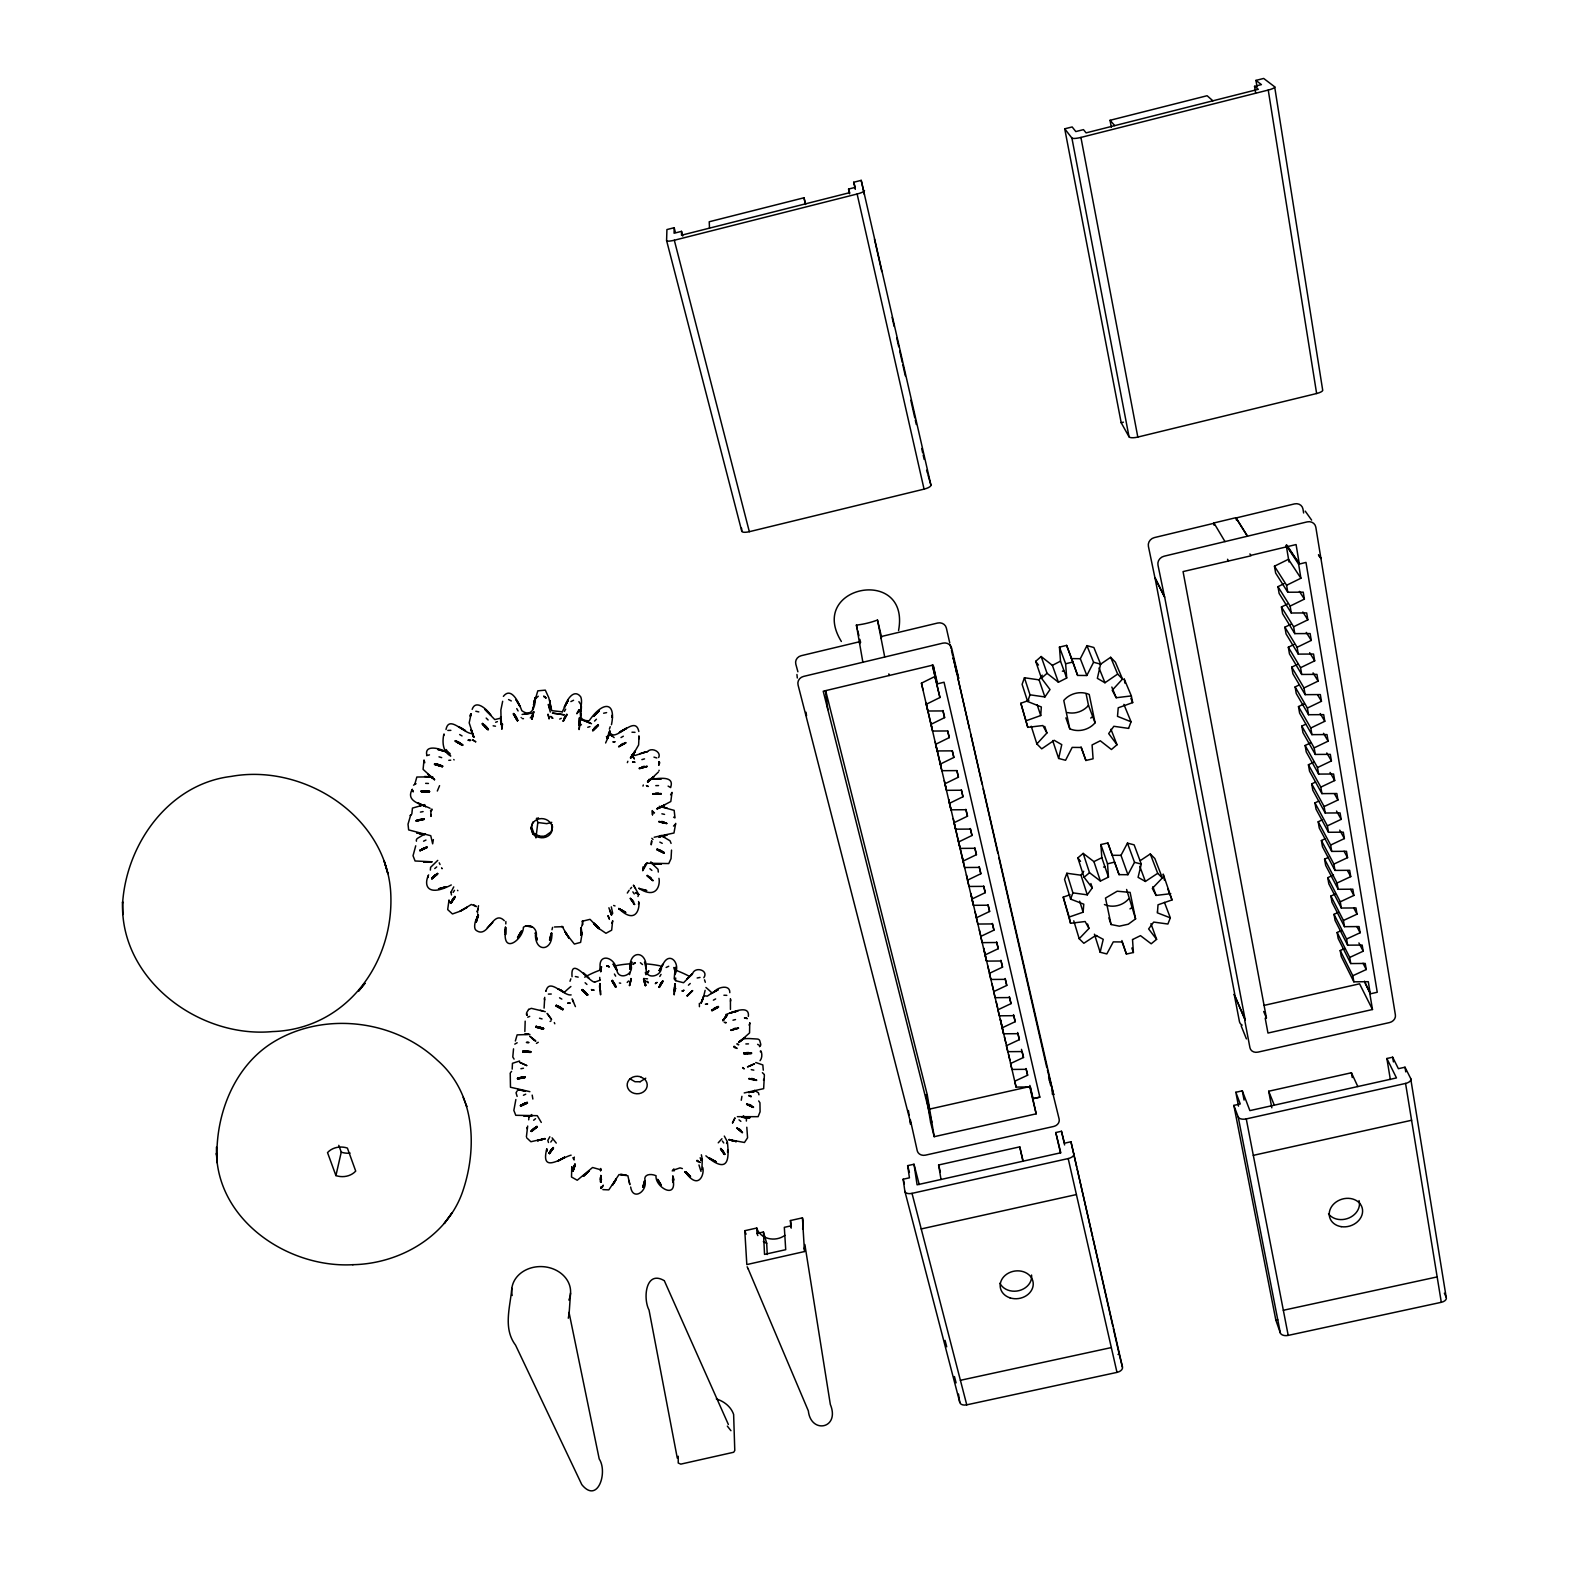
<?xml version="1.0" encoding="UTF-8"?>
<svg xmlns="http://www.w3.org/2000/svg" width="1569" height="1569" viewBox="0 0 1569 1569"><rect width="100%" height="100%" fill="white"/><g stroke="black" fill="none" stroke-linecap="round" stroke-linejoin="round"><path stroke-width="1.5" d="M579.392 725.368L579.942 717.484L579.098 729.565L580.177 723.584M505.806 923.925L505.865 921.513M527.674 1126.032L526.399 1136.858M600.496 1182.045L600.77 1175.436L600.947 1182.32L600.868 1175.573L600.397 1179.711M678.22 1456.248L678.239 1463.014L680.789 1464.132L733.704 1452.247L734.782 1450.482L733.625 1414.454A28.634 23.496 -1.5 0 0 716.327 1398.94M730.428 998.649L730.448 1009.436M674.18 227.721L674.082 233.232L681.534 231.349L681.515 235.213L849.653 192.673L848.574 189.065L855.282 187.378L853.693 182.259L861.204 180.357L930.927 485.096A7.708 2.295 -13.5 0 1 924.063 489.136L749.335 531.695A7.629 2.295 -14.6 0 1 741.764 531.165L666.59 240.547L666.923 229.564L674.18 227.721L675.376 232.389M505.022 931.849L505.081 929.436M674.748 991.039L675.219 983.861L674.219 994.864C674.278 978.958 676.278 993.079 674.572 987.117M675.337 967.485L674.984 974.486C681.005 963.346 669.433 950.598 662.981 964.327M639.289 737.626C638.701 733.959 639.76 741.823 638.858 735.959M501.08 716.915L501.845 729.271L502.413 724.662M415.726 845.809L413.039 855.733L415.079 860.989L431.75 861.773M580.981 715.719L581.079 713.15L580.981 715.739M600.672 971.721L600.672 966.916L600.692 970.387C596.357 952.54 614.734 955.678 616.852 970.27C618.617 980.998 635.014 974.682 630.758 964.366M581.06 714.425L581.079 713.13M600.594 1170.69L600.672 1168.493L600.594 1170.709L600.613 1169.591M505.257 934.477L505.316 927.142M505.571 927.377L505.61 934.614L505.767 927.475M659.647 763.044L658.843 765.044L659.235 761.651L658.843 765.025M600.692 990.706L600.594 994.805L599.927 990.294M674.945 984.096L674.376 991.157L674.748 984.175M580.079 719.975L580 722.564M699.362 1003.356L699.421 1006.69M581.295 935.144L580.922 927.985M600.084 983.626L599.966 990.392M581.314 708.933L581.413 706.364M675.69 977.977L675.553 980.331M571.783 1166.748L571.508 1177.005L577.235 1180.241L592.572 1167.493L599.907 1169.552M675.317 986.116L675.18 988.47M500.609 716.641L501.197 724.505L500.864 710.051L502.668 701.265M600.476 1177.495L600.594 1182.163M675.69 823.372L673.964 833.002L654.175 837.238M675.317 972.27L673.768 967.524M1026.361 720.681L1040.718 715.542L1041.326 706.972L1027.636 701.5L1022.105 684.339L1024.439 677.749L1039.09 679.867L1044.895 696.969L1030.029 694.812M477.329 911.609L477.662 913.217M582.413 924.847L582.648 920.905M568.292 1318.215L569.076 1314.037M1096.947 935.987L1095.946 935.301L1083.846 943.283L1079.197 938.733L1088.984 928.456L1085.14 921.533L1070.548 923.258L1069.195 917.041L1083.12 912.197L1083.767 904.175L1070.588 899.096L1064.566 879.424L1066.861 873.266L1081.002 875.208L1083.728 871.266M638.877 888.348C657.784 900.331 660.274 883.425 658.941 878.365M749.766 1022.655L749.551 1032.951L738.862 1042.385M544.718 997.335L544.09 1008.141M449.028 899.978L447.675 909.589L452.46 913.962L460.423 911.138L471.347 904.47L476.407 906.607L473.877 904.842M569.057 1314.508L570.547 1293.072M651.508 841.082L651.233 844.789L651.841 841.004M443.694 734.978C444.655 731.684 438.692 749.825 450.734 756.042L446.184 749.551M1157.51 911.609L1158.02 904.803L1172.004 899.939L1163.198 874.09L1164.433 880.268M642.996 866.912L642.702 870.717L647.075 863.244L668.747 863.558L671.042 858.616L671.532 850.084M741.254 1100.242L741.921 1096.339M428.612 874.874C423.316 885.74 427.807 897.272 451.284 884.955M638.563 901.528C640.23 905.627 637.171 926.338 618.716 908.549L625.756 912.354L618.872 908.549L622.05 910.687M525.184 1021.144L524.85 1031.539M673.493 1182.261C675.062 1198.951 654.901 1186.36 656.038 1175.73C650.252 1173.181 643.368 1174.573 645.055 1180.516M353.064 1264.692C288.971 1268.38 218.052 1221.388 216.502 1153.097L217.208 1162.845C214.423 1118.599 232.075 1069.489 270.064 1044.189C320.841 1010.809 393.348 1018.693 437.241 1060.154C475.054 1092.769 477.819 1147.527 462.541 1191.891C446.832 1236.96 398.938 1263.967 352.672 1264.692M572.901 1157.687L574.117 1159.981M541.285 1122.423L537.284 1115.677L515.789 1115.304L513.847 1110.401L515.868 1099.516M510.239 1073.588L510.474 1087.239L529.891 1091.671M431.161 814.488L430.985 816.41C430.141 804.466 434.358 810.781 430.494 810.702M639.073 736.371L638.603 744.981L632.444 755.709M470.327 714.974L470.288 716.445L471.131 713.738L469.19 722.878L473.897 737.195L471.269 729.86M612.655 920.63L611.675 930.162L605.967 933.28L599.044 928.593L590.042 919.336L582.021 921.297M639.289 737.352L638.956 738.764M705.324 982.272L704.501 979.801M511.827 1288.345C510.16 1307.271 502.884 1328.335 515.554 1345.143L581.785 1484.588C597.711 1504.357 608.007 1472.252 599.221 1458.974L569.017 1312.37M627.365 762.632L627.855 761.298M674.847 990.941L675.219 983.861M611.459 724.721C616.264 701.873 603.281 700.362 589.159 720.759C573.215 721.171 584.551 705.069 580.628 696.695C574.313 688.713 567.566 698.754 565.428 704.814M746.805 1127.228L747.57 1137.78L744.451 1142.487L728.82 1139.604L736.175 1141.624M730.821 999.904L730.487 1001.199M535.931 837.924L537.834 822.509L536.578 818.371M552.484 827.059L551.131 831.805L545.031 836.12M612.165 716.464C613.204 720.308 610.655 712.62 612.165 716.464M600.162 969.171L601.712 966.975M749.06 1025.126L749.864 1023.302M627.306 893.055L629.149 890.251M448.793 900.606L449.224 902.626M671.081 843.396L670.022 840.788L661.02 835.453L662.236 836.14M443.674 735.351L444.066 733.959M531.852 719.073L533.578 711.542M659.058 770.83L659.058 770.261M673.415 1178.731C671.277 1183.34 674.925 1174.828 673.199 1182.595L672.748 1176.142M427.945 876.071L428.023 877.463M804.72 1246.374L804.152 1248.963M642.957 786.089L643.329 784.99M562.251 711.816L551.798 710.679L548.777 697.695L545.306 690.144L537.814 690.831L533.558 705.069L534.48 700.127M758.965 1094.809L758.455 1092.809L754.473 1090.337M433.358 839.592L432.652 843.828L430.749 835.708L408.646 829.903L408.018 824.176L410.705 815.017M629.385 985.489L630.993 978.487M638.877 902.861L638.446 904.175M763.279 1070.195L762.828 1064.939L755.748 1062.507M533.558 705.069L535.284 697.577L533.911 702.618M535.676 836.454L534.519 834.904A10.512 9.571 7 0 1 537.265 819.469A10.512 9.571 7 0 1 552.288 827.451A10.512 9.571 7 0 1 539.246 837.415L535.676 836.454L532.989 833.276L539.638 836.179M412.392 789.227C404.743 801.818 422.512 804.426 430.063 808.29M612.714 921.297L611.792 923.141M531.695 716.307L530.302 717.896M477.349 911.589L478.525 905.744M1157.51 911.628L1157.275 912.785L1170.317 917.845L1167.905 924.023L1153.666 922.082L1148.626 928.926L1156.608 939.341L1151.195 943.793L1140.486 935.654L1132.524 939.556M532.891 708.031L532.617 709.306L533.205 706.776M503.374 696.361C511.592 685.79 519.457 704.108 521.791 710.659C532.381 718.484 535.539 705.226 535.402 697.519M552.563 927.377L551.994 929.731M628.561 980.998L627.188 982.449M1110.95 729.252L1117.01 744.745L1111.44 749.511L1100.3 740.784L1092.083 744.942L1093.083 758.788L1085.885 760.475L1081.257 747.472L1072.176 747.393L1065.567 760.279L1058.644 758.455L1061.762 744.628L1054.191 740.313L1041.718 748.825L1036.874 743.941L1031.225 726.212M335.923 1175.593L327.529 1152.607C332.432 1147.194 340.63 1145.801 347.396 1148.077L355.712 1171.102C350.789 1176.456 342.689 1177.868 335.923 1175.593L341.257 1152.136L338.786 1145.331M531.969 716.19L532.558 713.66M1044.895 696.969L1050.014 689.556L1041.463 678.181L1035.677 661.333L1041.169 656.509L1047.053 673.297L1058.408 682.24L1066.685 678.004L1060.507 661.157L1059.448 647.114L1066.626 645.389L1077.628 675.415L1086.846 675.513L1080.315 658.705L1086.944 645.624L1093.868 647.507L1100.614 664.138L1097.359 678.338L1104.968 682.75L1117.658 674.062L1110.656 657.293L1099.947 664.628M477.113 916.884L475.819 921.67L478.251 915.041L476.054 921.925L478.114 914.904L476.368 919.199M582.413 924.847L581.609 926.396M630.189 966.641L631.562 962.013L629.816 968.838L631.562 962.013M629.542 974.604L630.13 972.309M898.566 630.522C910.687 565.507 806.623 585.492 841.357 641.466M549.797 940.125L551.758 932.986C553.367 950.402 535.794 953.54 535.402 935.124M475.897 921.807L478.035 914.747M550.856 937.595L551.425 935.242M601.104 1188.164C600.829 1184.987 600.947 1191.185 603.281 1185.183L601.005 1187.968M703.834 977.722C709.011 970.211 694.949 965.994 692.459 973.859M1072.941 892.859L1087.278 894.84L1092.279 887.897L1084.081 877.287L1077.825 857.89L1083.179 853.379L1089.514 872.717L1100.418 881.052L1108.459 877.091L1107.518 863.793L1114.578 862.146L1119.05 874.639L1127.915 874.717L1120.992 855.34L1127.464 843.122L1134.132 844.848L1141.291 864.088L1138.074 877.326L1145.39 881.445L1157.706 873.305L1150.293 853.967L1140.212 860.655M703.736 996.138L705.128 990.372M579.236 710.443C579.589 713.444 579.608 706.462 576.902 713.758L579.392 710.227M609.517 731.272L607.478 738.548M631.66 961.934L629.914 968.74C628.992 949.559 647.252 950.147 646.232 968.956C645.016 980.174 662.471 976.977 661.451 966.484M573.234 1168.219L574.921 1164.178L572.92 1170.788L574.921 1164.178L572.783 1170.651L573.979 1166.1M673.062 1169.552L672.238 1170.984M572.783 1170.651L574.999 1164.335M643.035 1187.223L645.016 1180.653C647.428 1191.518 632.797 1201.226 630.66 1187.007M644.074 1184.85L644.643 1182.693M610.027 731.134L608.615 736.018M702.265 1000.649L703.697 996.237L701.01 1003.062M476.054 921.925L478.251 915.041M477.349 911.295L478.074 908.961M532.832 822.058L531.499 826.824L534.519 834.904L532.832 834.1L530.793 827.51M609.733 731.252L607.321 738.568L609.91 731.213L607.576 738.489L609.439 733.547M610.223 726.722L609.4 729.173M703.697 996.237L701.147 1003.022L703.069 998.414M605.614 742.98L607.615 738.411M572.92 1170.788L575.137 1164.492M659.784 807.702L664.393 805.309L657.215 808.78L664.491 805.348L657.156 808.721L670.806 801.524L672.022 792.404L670.591 794.816M573.607 1159.197L574.352 1157.079M510.317 1072.941L511.572 1071.392M675.592 824.058L673.532 826.059M1027.636 701.5L1030.009 694.832L1024.439 677.749M450.931 892.251L451.499 894.958M1128.582 728.389L1131.053 721.779L1123.875 704.383M1070.588 899.096L1072.921 892.859L1066.861 873.266M764.181 1078.982L763.456 1080.1M638.838 731.487C635.543 715.876 620.5 736.292 612.538 734.92M729.82 992.647C730.095 984.155 717.935 987.097 714.523 991.49L717.955 989.843L711.267 993.491L717.994 989.804M536.068 698.166L538.285 696.244M437.32 791.031L439.575 785.657M505.14 934.261C504.571 953.717 523.36 938.497 523.399 927.22C529.283 922.984 538.461 927.985 536.029 937.477M644.565 866.284L645.29 864.617L642.878 869.854L643.761 868.03M632.993 964.445L635.151 962.68L633.327 963.817M658.313 872.07L658.019 869.304L650.684 862.244M563.055 721.132L566.723 714.189M470.327 714.993L471.112 713.738M602.869 1189.616L608.811 1189.871L619.01 1174.593L627.875 1175.73L629.855 1184.654L628.934 1180.437M674.905 817.096L674.16 810.369L659.294 806.329M568.253 700.264L564.389 707.07L566.703 702.559M746.354 1121.051L746.452 1119.011L743.353 1115.755M546.757 1148.92C540.285 1174.377 561.486 1157.589 571.116 1155.157M564.389 707.07L568.155 700.304L562.271 711.796M1086.846 675.494L1093.573 662.255L1086.944 645.624M536.441 1043.385L538.265 1042.267M561.29 718.288L559.682 719.092M659.274 970.505L662.883 964.405L659.176 970.583L662.883 964.405L660.216 968.544M727.447 1142.291C728.487 1154.117 731.115 1177.26 705.893 1155.823M450.95 892.212L453.755 886.877M1127.934 874.698L1134.524 862.322L1127.464 843.122M564.369 711.424L565.664 709.149M656.058 983.273C657.588 981.9 652.881 985.391 656.94 982.39M658.843 986.999L662.824 981.096M563.899 718.386L565.173 716.111M450.95 902.901L454.951 896.605L450.95 902.901L455.069 896.782L450.813 902.744L453.343 898.272M549.856 1136.741L547.836 1140.408L548.483 1142.526M450.813 902.744L454.951 896.605M517.77 937.595L521.653 931.182M519.437 935.399L520.653 933.28M659.784 976.467L661.039 974.388M551.602 1149.155L549.052 1153.137L553.308 1147.861L549.268 1153.45L553.19 1147.665L550.248 1151.018M659.902 984.724L661.157 982.625M734.174 1046.896L737.097 1048.445L734.292 1046.7M549.052 1153.137L553.112 1147.488L549.268 1153.45M612.322 1184.987L616.303 1179.084M614.107 1182.908L615.303 1180.967M726.133 1016.575L723.093 1020.536L727.173 1014.751L722.721 1020.556L726.996 1014.731M727.545 1152.293L727.702 1149.881M804.485 1251.532L802.426 1217.858L790.403 1220.545L790.776 1225.977A17.377 14.788 -3.3 0 1 791.207 1228.154M528.616 1009.436L526.596 1012.789L527.164 1014.868M453.108 892.428L454.5 890.368M633.935 753.551L630.797 757.847L635.112 751.433L630.561 757.847M725.368 1017.712L727.31 1014.712L723.015 1020.595L727.408 1014.633L723.093 1020.536M413.53 785.147L416.04 783.696M1039.09 679.867L1042.228 675.141M646.918 973.545L648.84 970.662C646.722 976.997 646.428 970.113 647.154 973.957M630.385 757.788L634.759 751.414M550.778 1142.016L552.131 1140.133M725.113 1017.751L727.173 1014.751M451.95 900.312L454.892 896.429M514.769 1044.111L517.182 1042.777M658.666 757.533C661.628 751.982 651.802 746.903 647.585 751.551M528.949 1117.324L528.694 1119.835M570.881 701.578L573.568 700.264M748.354 1016.379C749.962 1003.944 731.625 1012.574 725.741 1014.594M476.015 921.533C477.192 915.413 472.387 927.573 476.035 930.26C488.587 939.596 492.529 908.863 504.316 920.689M760.416 1051.858C760.161 1047.817 763.946 1055.937 760.063 1060.664M666.139 967.465L668.708 966.269M656.823 982.606L655.646 983.41M630.424 888.76L631.621 887.348M637.955 896.507L638.681 894.369L633.621 885.328L634.327 886.426M592.709 730.624L598.319 725.035M528.616 1009.436L531.342 1008.357L545.286 1011.691M599.338 710.796L593.69 716.386L599.24 710.816L595.357 714.483M645.761 1078.197L640.132 1081.747M570.841 978.821L569.998 981.272M726.545 1143.468L727.251 1141.526L724.309 1136.074M593.69 716.386L597.22 712.62M687.379 996.04L692.517 990.549M718.229 1142.82L721.936 1138.741M581.295 934.751L582.217 932.927L580.608 942.381L574.372 944.067L566.115 933.633M804.466 1251.552L746.824 1264.575L744.785 1230.704L756.768 1228.037A17.318 14.749 -3.3 0 0 784.873 1235.333M1036.874 743.922L1046.915 732.978L1044.738 726.388M551.17 1020.791L550.091 1021.458M1110.656 657.293L1115.402 662.216L1122.502 679.063L1112.225 690.223L1116.187 697.734L1131.347 695.91L1132.681 702.618L1118.226 707.796L1117.501 716.347L1131.053 721.779M492.823 922.454L487.253 927.73M589.944 726.604L587.747 727.29M633.327 963.837L635.131 962.699M702.677 1167.414C704.893 1173.455 698.774 1191.597 685.065 1171.651L690.537 1176.534L685.418 1171.71M1150.293 853.967L1154.862 858.557L1162.335 877.954L1152.332 888.407L1156.118 895.409L1170.788 893.683M594.553 721.093L596.436 719.21M675.788 980.723L683.535 982.743L692.439 973.878L686.987 979.017L692.36 973.918L688.614 977.31M672.513 1180.418L672.944 1176.044M686.987 979.017L690.419 975.604M682.809 990.882C684.751 989.902 679.142 992.177 683.927 990.235M649.899 780.185L658.392 772.026M435.378 874.737L431.632 878.287L437.574 873.737L431.789 878.66L437.496 873.521L433.436 876.385M594.22 728.173L596.102 726.29M528.969 1117.305L531.754 1114.539M431.691 878.463L437.457 873.345M489.43 925.985L491.215 924.219M688.418 985.195L690.242 983.488M687.085 995.668L692.635 990.745L687.202 995.864M653.704 776.773L647.546 781.813L653.802 776.733L647.722 781.833L651.919 778.479M531.381 1131.347L536.912 1126.62L531.381 1131.347L536.99 1126.836L531.224 1130.974L534.852 1127.699M1069.764 728.801L1063.782 700.48C1069.842 693.282 1080.57 690.615 1089.219 694.439L1095.084 722.799C1089.023 729.938 1078.354 732.586 1069.764 728.801L1065.9 717.857M531.283 1131.151L536.853 1126.444L532.97 1129.209M583.629 1176.064L588.924 1171.16M1111.068 924.514L1105.498 898.076L1117.206 891.212L1130.092 892.388L1135.564 918.865L1128.288 924.219L1119.344 926.181L1111.068 924.514L1108.871 917.865M741.823 1040.227L744.667 1037.756L738.607 1042.326L742.922 1039.266M701.833 1169.689L702.324 1159.138M653.587 776.733L647.546 781.813L653.43 776.675M434.75 868.559L436.712 866.892M431.789 878.66L437.574 873.737M1041.463 678.181L1047.053 673.297M426.611 755.67L429.475 754.866M437.751 860.381L430.592 867.324L430.357 870.109M744.569 1037.756L738.724 1042.404L744.412 1037.717M533.637 1120.246L535.539 1118.717M1084.081 877.287L1089.514 872.717M527.714 1017.183L529.714 1016.379M537.108 1127.072L531.538 1131.543M531.224 1130.974L536.853 1126.444M410.117 815.488L411.392 814.723M670.806 786.814C674.788 774.458 655.332 779.087 648.683 779.518M450.715 760.181L448.773 760.318M647.644 781.852L650.86 779.44M603.614 713.228L606.595 712.62M517.142 1090.985L516.044 1092.789L517.123 1096.417M1090.73 718.053L1093.24 716.248M697.166 977.997L700.009 977.448M536.441 818.704L538.461 817.9M683.731 990.431L682.358 990.922M611.439 915.178L612.694 913.335L611.322 906.862M711.326 993.452L707.305 996.138L704.677 995.844M618.617 746.569L625.619 742.549M700.931 1160.629L702.186 1158.922L701.363 1154.784M460.148 911.02L467.17 907.313M711.659 1010.318L718.347 1006.435L711.581 1010.122M619.461 732.311L626.384 728.33L619.402 732.331L623.893 729.585M569.331 1003.336L567.88 1003.14L570.135 1002.983M614.989 741.725L612.753 741.902M621.579 730.919L626.345 728.33M467.072 907.333L460.345 911.158M558.152 1160.923L564.663 1157.392L558.093 1160.962M472.524 733.488C464.757 734.704 448.989 714.17 446.008 729.507M571.136 994.903C563.506 996.256 549.209 977.075 545.914 991.333M707.599 1003.983L705.383 1004.101M564.663 1157.392L558.015 1160.942M711.267 993.491L715.621 991.02M469.994 740.607L468.209 740.215L470.837 740.215M621.01 737.548L623.344 736.214M713.385 1000.159L715.641 998.923M620.775 744.765L623.128 743.431M625.698 742.765L618.716 746.766L625.796 743.02M422.12 848.927L426.964 846.946L419.864 850.535L424.493 847.79M711.757 1010.514L718.465 1006.847M520.457 1105.674L527.282 1102.36L520.535 1105.89L527.302 1102.556L522.614 1104.164M713.718 1008.612L715.974 1007.376M1041.169 656.509L1052.368 665.354L1060.507 661.157M754.454 1063.782L747.491 1066.92L754.532 1063.802M1083.179 853.379L1093.926 861.616L1101.811 857.674L1100.889 844.553L1107.851 842.945L1112.244 855.282L1120.992 855.34M752.336 1064.861L750.002 1065.92M419.825 850.359L426.984 847.142L419.864 850.535M423.571 841.18L425.964 840.043M551.739 822.352L546.777 823.647L537.834 822.509M524.909 1103.105L520.418 1105.498L527.302 1102.556M930.927 724.388L921.434 683.182L934.869 676.494L939.929 697.519L926.22 704.304L927.789 711.012L943.047 710.934L944.597 717.621L930.927 724.388L932.496 731.056L947.696 730.958L949.245 737.607L935.614 744.334L937.164 750.943L952.324 750.865L953.854 757.454L940.262 764.123L941.812 770.693L956.894 770.614L958.424 777.165L944.891 783.794L946.421 790.325L961.464 790.227L962.974 796.738L949.461 803.328L950.991 809.82L965.974 809.722L967.485 816.194L954.03 822.725L955.541 829.177L970.485 829.079L971.976 835.492L958.541 842.004L960.051 848.398L974.937 848.299L976.428 854.674L963.033 861.146L964.543 867.5L979.37 867.402L980.841 873.737L967.504 880.17L968.995 886.465L983.783 886.367L985.234 892.663L971.937 899.057L973.408 905.313L988.156 905.215L989.608 911.471L976.349 917.806L977.801 924.043L992.491 923.925L993.942 930.142L980.723 936.438L982.174 942.636L996.805 942.518L998.237 948.696L985.077 954.952L986.509 961.111L1001.1 960.993L1002.532 967.132L989.392 973.349L990.823 979.468L1005.356 979.35L1006.768 985.43L993.667 991.628L995.099 997.688L1009.593 997.57L1011.005 1003.63L997.943 1009.789L999.355 1015.81L1013.79 1015.692L1015.202 1021.694L1002.179 1027.813L1003.572 1033.794L1017.967 1033.677L1019.36 1039.659L1006.376 1045.739L1007.769 1051.681L1022.125 1051.563L1023.498 1057.486L1010.554 1063.527L1011.946 1069.45L1026.244 1069.313L1027.617 1075.216L1014.712 1081.218L1016.084 1087.082L1030.343 1086.964L1033.069 1098.673L1039.835 1097.143L944.048 682.221L936.791 684.025L939.929 697.519M1287.776 592.239L1275.636 573.038L1274.459 566.193L1288.463 559.29L1300.897 578.235L1286.6 585.276L1287.776 592.239L1303.231 592.16L1304.388 599.103L1290.13 606.085L1291.287 613.008L1306.683 612.93L1307.84 619.833L1293.621 626.776L1294.798 633.621L1310.135 633.562L1311.272 640.407L1297.112 647.291L1298.269 654.116L1313.547 654.038L1314.685 660.843L1300.564 667.688L1301.721 674.454L1316.96 674.376L1318.078 681.123L1303.996 687.948L1305.153 694.655L1320.333 694.577L1321.451 701.284L1307.408 708.05L1308.546 714.719L1323.687 714.64L1324.785 721.289L1310.801 728.016L1311.919 734.645L1327.001 734.567L1328.1 741.176L1314.175 747.864L1315.293 754.434L1330.316 754.356L1331.414 760.926L1317.509 767.555L1318.627 774.086L1333.591 774.007L1334.689 780.538L1320.823 787.128L1321.922 793.62L1336.847 793.522L1337.926 800.013L1324.118 806.564L1325.217 813.017L1340.083 812.919L1341.162 819.351L1327.394 825.863L1328.492 832.276L1343.299 832.178L1344.378 838.572L1330.649 845.044L1331.728 851.398L1346.496 851.3L1347.555 857.655L1333.885 864.088L1334.964 870.403L1349.673 870.305L1350.732 876.62L1337.082 883.014L1338.161 889.29L1352.831 889.192L1353.87 895.448L1340.279 901.802L1341.338 908.039L1355.969 907.941L1357.008 914.158L1343.437 920.473L1344.496 926.671L1359.068 926.573L1360.107 932.751L1346.594 939.027L1347.634 945.166L1362.167 945.068L1363.186 951.206L1349.713 957.443L1350.752 963.562L1365.226 963.444L1366.246 969.544L1352.831 975.741L1353.851 981.821L1368.286 981.704L1370.306 993.824L1377.249 992.255L1305.996 562.408L1298.563 564.252M1291.287 613.008L1279.127 593.455L1277.97 586.669L1283.952 583.727M447.832 730.428L450.872 730.35M1294.798 633.621L1282.599 613.734L1281.442 606.987L1287.404 604.065M1298.269 654.116L1286.05 633.876L1284.893 627.188L1290.836 624.285M1301.721 674.454L1289.463 653.881L1288.326 647.232L1294.248 644.349M1305.153 694.655L1292.876 673.768L1291.738 667.158L1297.641 664.275M1308.546 714.719L1296.249 693.498L1295.111 686.928L1299.054 685.025M1311.919 734.645L1299.603 713.111L1298.485 706.58L1304.349 703.755M523.418 1095.26L525.713 1094.201M1315.293 754.434L1302.937 732.586L1301.819 726.094L1305.722 724.231M1318.627 774.086L1306.232 751.924L1305.133 745.491L1310.978 742.686M427.023 847.358L419.943 850.751L427.101 847.613M1062.39 671.218L1063.625 670.63M1321.922 793.62L1309.527 771.144L1308.428 764.75L1314.253 761.965M1325.217 813.017L1312.802 790.227L1311.704 783.872L1315.567 782.048M1328.492 832.276L1316.038 809.192L1314.959 802.897L1318.823 801.053M548.365 994.099L551.268 994.02M1331.728 851.398L1319.254 828.04L1318.195 821.764L1322.039 819.94M1334.964 870.403L1322.471 846.75L1321.392 840.533L1325.236 838.709M520.535 1105.89L527.361 1102.791M1338.161 889.29L1325.648 865.343L1324.589 859.165L1328.413 857.36M1341.338 908.039L1328.806 883.818L1327.766 877.679L1333.473 874.992M1344.496 926.671L1331.944 902.175L1330.904 896.056L1335.337 893.997M1347.634 945.166L1335.062 920.395L1334.023 914.335L1338.435 912.275M1104.811 866.5L1103.576 867.069M1350.752 963.562L1338.161 938.517L1337.141 932.496L1341.534 930.456M1353.851 981.821L1341.24 956.521L1340.22 950.539L1344.613 948.5M614.734 741.882L613.675 742.137M631.974 732.213L635.014 732.331M657.156 808.721L660.902 807.211M723.917 995.236L726.82 995.354M707.207 1004.16L706.325 1004.337M569.88 1003.14L567.88 1003.14M470.445 740.45L468.209 740.215M495.647 722.27L497.373 721.622M500.805 718.131L494.765 719.583L485.154 709.619M594.631 982.174L600.201 980.154M1046.915 732.978L1042.875 725.545L1027.793 727.349L1020.85 703.265L1028.931 700.362M639.171 768.182L647.095 766.241M674.082 1169.925L680.063 1167.866L682.397 1168.591M1070.548 923.258L1063.213 897.135L1070.058 894.742M731.076 1030.441L738.489 1027.97M442.497 887.936L446.302 886.72L438.614 888.819M592.101 990.098L593.866 990.137L591.415 989.568M639.721 753.708L647.526 751.551L634.955 755.493L632.366 754.552M642.251 752.904L644.859 752.179M633.543 762.22C635.837 762.259 629.404 761.671 634.915 762.161M732.782 1012.24L737.822 1010.966L730.35 1012.966L737.822 1010.966M725.859 1022.674L724.192 1022.243M730.35 1012.966L735.292 1011.574M594.612 982.174C588.806 981.488 570.175 955.325 572.057 976.722M544.933 1138.564L530.871 1141.742L526.713 1137.819M495.49 726.212L493.137 725.819M641.878 759.612L644.526 758.886M519.555 1061.017L512.455 1063.311L512.18 1069.136M591.631 989.784L593.866 990.157M744.216 1092.946L763.652 1088.651L764.378 1075.157M416.354 821.273L424.218 818.998L418.864 819.744M730.938 1029.97L738.528 1028.205L730.997 1030.205M421.531 819.214L416.236 820.587L424.218 819.195L416.295 821.018M641.721 766.966L644.349 766.241M732.978 1020.203L735.508 1019.556M438.555 888.78L446.38 886.701M522.555 1077.04L517.495 1078.334L525.144 1077.295L517.554 1078.766L525.125 1077.06L520.006 1077.53M733.351 1028.793L735.881 1028.126M540.305 1139.977L542.756 1139.329M726.29 1022.576L724.976 1022.615M658.882 836.748L666.864 835.179L658.862 836.748L664.256 835.787M1064.723 128.815L1072.157 126.952L1075.824 131.561L1083.473 129.639L1086.101 132.875L1258.338 89.315L1254.553 86.334L1261.417 84.608L1255.965 80.392L1263.673 78.45L1274.656 86.785L1322.608 389.661A7.982 2.295 -11.1 0 1 1316.626 393.525L1137.819 437.065A7.825 2.314 -12.1 0 1 1129.033 436.81L1121.188 422.728L1064.723 128.815L1071.902 138.052L1129.033 436.81M805.603 204.519L804.014 197.772L709.227 221.759L709.502 228.133M1111.323 127.187L1110.048 120.303L1207.11 95.729L1212.915 100.808M666.59 240.547A8.002 1.569 -14.8 0 0 674.317 240.234L857.125 194.007A8.08 1.589 -14.1 0 0 864.499 190.516M1071.902 138.052A8.218 1.589 -13.2 0 0 1080.923 137.425L1268.242 90.061A8.375 1.589 -12.5 0 0 1274.656 86.785M753.826 1091.534L748.707 1092.495L756.336 1091.004L748.688 1092.455M1121.188 422.728L1123.404 422.179M1214.308 525.184L1213.916 522.967L1235.921 517.692L1247.473 536.206L1164.08 556.211A7.708 7.1 -29.6 0 0 1157.981 565.134L1164.59 597.103L1154.941 577.804L1148.41 546.365A7.551 6.962 -30.2 0 1 1154.372 537.598L1214.033 523.261L1214.406 525.301M1286.286 545.502L1298.642 564.154M1249.924 553.916L1250.905 555.818L1183.065 571.587L1266.418 1017.948L1265.202 1018.222L1267.968 1033.049L1372.483 1009.514L1369.56 992.079L1365.207 983.488M1250.826 555.387L1296.072 544.561L1299.269 563.722L1286.188 545.169L1289.032 562.035M957.031 674.454L953.226 657.764L1053.662 1094.711L1052.034 1090.259M1029.911 1085.434L1036.168 1113.833L934.222 1136.682L930.613 1122.365L931.809 1122.11L823.215 691.223L933.202 665.021L936.909 683.927L932.398 665.178M827.824 709.58L825.392 690.674M1066.685 677.985L1065.626 663.765L1072.921 662.02L1077.628 675.415M666.766 835.12L658.843 836.689L662.863 836.12M1100.144 952.246L1106.812 953.932L1113.284 941.89L1122.07 941.949L1126.424 954.07L1133.406 952.501L1132.524 939.576M756.336 1091.004L751.276 1092.024M1234.215 994.354L1245.237 1020.125L1234.215 994.354L1239.412 1021.458A6.923 5.943 -18.3 0 0 1242.177 1025.145M1264.045 1005.396L1359.578 983.822L1372.483 1009.514M1369.56 992.079L1364.52 981.194M930.613 1122.365L926.083 1094.966L927.24 1094.711L825.667 690.693M1053.191 1094.829L1059.134 1119.05A6.923 5.943 -11.8 0 1 1053.74 1126.444L925.435 1155.157A6.864 5.903 -7.9 0 1 917.277 1150.92L910.295 1119.58M1033.069 1098.673L1039.835 1097.143M1060.487 1153.038L1055.78 1132.543L1061.468 1131.269L1064.488 1143.213L1070.96 1141.761L1122.463 1367.129A6.59 3.981 -11.2 0 1 1116.991 1372.385L966.759 1404.843A6.531 3.962 -14 0 1 959.757 1402.294L904.862 1191.244L903.156 1179.221L909.432 1177.829L907.647 1165.649L914.001 1164.237L919.218 1184.536M1235.823 1092.279L1242.295 1090.828L1249.885 1110.617L1396.469 1077.923L1386.878 1058.506L1392.664 1057.212L1398.391 1068.685L1405 1067.214L1410.688 1078.511L1446.167 1297.132A6.786 3.962 -5.5 0 1 1441.303 1302.309L1288.208 1335.396A6.688 3.981 -8.1 0 1 1280.343 1332.983L1275.872 1320.255L1233.862 1105.4L1240.255 1103.968L1235.823 1092.279L1238.529 1106.145M941.008 1179.476L938.615 1164.983L1019.752 1146.861L1023.047 1160.825M1271.812 1107.812L1268.693 1091.239L1351.419 1072.765L1357.832 1086.552M904.862 1191.244A6.806 3.609 -14.3 0 0 912.02 1193.362L1068.195 1158.569A6.845 3.628 -11.9 0 0 1074 1153.548M1233.862 1105.4L1238.196 1116.951A6.962 3.648 -9.4 0 0 1246.257 1118.913L1405.569 1083.434A7.08 3.628 -7.3 0 0 1410.688 1078.511M757.847 1235.587A17.377 14.788 -3.3 0 1 757.043 1233.489L763.436 1231.979L766.692 1243.256L767.261 1254.514M790.756 1225.899L784.323 1227.331L785.716 1249.689L764.534 1254.396L763.436 1231.979M921.219 1228.939L1076.412 1194.558M1253.317 1155.353L1411.59 1120.266M420.433 812.114L423.1 811.585M416.256 820.783L424.218 819.43M537.736 1140.604L545.09 1138.663L537.755 1140.585M960.405 1380.308L1111.323 1347.575M1283.344 1310.272L1437.165 1276.911M1118.011 1354.459L1119.187 1354.204L1122.463 1367.129M1275.872 1320.255L1277.794 1319.843M520.908 1068.724L523.458 1068.234M525.164 1077.55L517.613 1079.021M475.819 711.247L478.8 711.914M575.352 976.526L578.196 977.134M517.554 1078.766L525.144 1077.295M424.807 804.603L412.451 808.094L411.823 814.017M416.236 820.587L424.218 818.998M532.832 834.1L534.833 833.767M524.458 714.111L531.734 713.209M747.275 1018.673L744.53 1017.908L746.687 1018.242M653.959 757.121L656.842 757.964M634.621 762.259L633.091 762.063M544.796 836.199L539.756 836.199M554.406 926.985L562.388 926.691L567.39 935.771M640.093 1081.747L634.994 1081.727L630.032 1078.844M652.92 793.718L661.118 793.502M751.492 1053.015L743.647 1053.015L751.492 1052.799M744.53 1017.889L746.687 1018.261M738.764 1044.679L736.802 1043.836M527.812 1116.343L531.675 1116.049L523.928 1116.265L531.734 1116.049M655.999 778.812L661.432 778.773L653.312 778.989L658.725 778.734M648.37 786.442L646.35 785.559M745.863 1043.954L748.491 1043.875M655.803 785.638L658.549 785.579M737.371 1116.677L758.102 1116.677L760.082 1111.793L759.945 1102.791L758.67 1100.928M424.591 776.478L432.769 776.851L416.844 777.028L414.922 783.814M652.939 793.953L661.118 793.737M743.686 1053.466L751.492 1053.25M620.677 983.214L619.363 982.978M523.477 718.7L522.144 718.484M421.237 791.462L429.494 791.6M528.047 1051.25L522.752 1051.348L530.616 1051.858L522.752 1051.544L530.655 1051.661L525.399 1051.132M526.556 1116.245L529.165 1116.167M655.646 793.149L658.392 793.071M426.474 862.185L429.2 862.107M746.256 1052.642L748.864 1052.564M429.533 791.404L421.257 791.031L429.533 791.404L424.042 790.835M421.257 791.031L426.807 790.953M744.844 1117.383L750.021 1117.442L742.353 1117.128L747.432 1117.501M1071.274 658.607L1080.315 658.705M657.98 864.186L652.567 863.872L660.686 864.225L652.567 863.872L660.686 864.225L655.254 864.068M746.177 1117.501L750.021 1117.54L742.294 1117.265L750.021 1117.579M425.65 783.343L428.435 783.461M522.752 1051.544L530.616 1051.858M609.36 967.053L606.772 965.798L608.85 966.524M660.667 864.048L652.626 863.695M522.752 1051.348L530.655 1051.661M529.91 1034.442L517.123 1034.873L515.358 1041.012M645.604 978.683L647.566 978.84M508.572 699.558L511.317 700.951M606.772 965.798L608.85 966.524M757.611 1044.346L760.024 1045.699M647.899 786.422L647.016 786.167M738.332 1044.679L737.489 1044.424M668.119 786.108L670.669 787.599M623.423 1174.769L620.481 1174.396L626.364 1175.083M749.021 1078.433L756.572 1079.982M563.997 714.758L552.386 713.13A108.32 98.808 7.1 0 1 563.997 714.856M1128.562 728.389L1113.833 726.29L1108.675 733.606L1117.01 744.745M658.96 821.352L666.864 823.313M613.616 905.47L615.028 905.941M648.232 982.606L646.938 981.39L647.82 982.429M525.399 1091.024L517.731 1089.612M525.38 1091.141L517.77 1089.572M743.078 1068.214L744.236 1068.744M552.366 718.131L550.935 716.503L552.837 718.249M424.748 834.59L416.687 832.904L424.748 834.649M661.961 806.819L667.178 808.055M653.645 812.487L654.508 812.801M751.257 1069.646L753.806 1070.156M749.001 1078.668L756.533 1080.217M661.883 813.801L664.55 814.389M748.962 1078.923L756.474 1080.453M541.109 1027.518L535.951 1026.401L543.502 1028.715L535.931 1026.597L543.56 1028.519L538.559 1026.812M751.59 1078.433L754.12 1078.962M434.535 764.142L442.497 766.476L434.633 763.711L440.046 764.986M419.354 833.57L422.041 834.159M728.938 1139.624L733.645 1140.996M661.687 821.43L664.334 821.999M646.624 890.506L638.838 888.329M643.937 889.878L642.643 889.584L646.585 890.564M441.811 750.433L437.81 749.452L445.714 751.767C440.516 748.55 424.16 744.02 426.807 755.219M732.625 1140.643L736.273 1141.546L729.016 1139.545L732.625 1140.643L731.193 1140.33M539.52 1018.222L542.07 1018.928M1134.524 862.322L1141.291 864.068M535.931 1026.597L543.502 1028.715M663.295 807.035L664.609 807.388M1093.573 662.255L1100.595 664.138M439.006 756.846L441.693 757.631M640.387 962.738L642.505 964.523M535.951 1026.401L543.56 1028.519M540.324 1010.24L542.835 1010.926M546.051 698.264L543.776 696.283L545.698 697.577M434.633 763.711L442.635 766.064L437.378 764.201M440.477 750.139L443.125 750.904M442.635 766.064L434.574 763.907L442.497 766.476M543.776 696.283L545.698 697.597M341.257 1152.136L341.571 1152.254A17.122 14.611 9.1 0 0 350.103 1153.078M762.397 1072.666L764.299 1074.51M580.903 719.426L591.493 723.721M648.37 982.645L646.938 981.39M743.961 1068.685L742.627 1067.548M673.611 817.155L674.905 817.92M552.523 718.171L550.935 716.484M654.214 812.742L653.037 811.918M746.726 1103.831L753.532 1107.028M445.714 751.767L450.107 753.512M664.236 852.497L657.038 848.986L664.177 852.693M674.67 987.509L675.866 988.647M580.393 724.015L581.452 724.839M651.841 838.297L653.018 839.454M675.749 980.703L674.18 978.821L675.239 967.367M659.843 842.122L662.236 843.318M556.132 1005.729L562.859 1009.495M562.977 1009.279L556.269 1005.298L563.036 1009.102L558.642 1006.278M749.139 1104.419L751.414 1105.478M656.921 849.398L664.079 852.908M556.269 1005.298L560.918 1007.553M713.503 1160.55L709.365 1158.197L715.994 1161.668L709.306 1158.138M460.462 743.157L455.461 740.823L462.502 745.197L455.383 741.039L462.62 745L458.05 741.745M659.529 849.868L661.941 851.045M660.902 835.61L664.491 837.375M455.54 740.627L462.698 744.824M623.168 911.216L618.716 908.549M625.541 912.472L620.873 909.902M1096.947 936.007L1103.242 939.321L1100.144 952.226L1094.417 934.183M559.564 997.825L561.839 999.1M459.658 734.547L462.051 735.939M638.681 894.369L635.445 892.565L638.799 894.546M455.383 741.039L462.502 745.197M560.172 989.902L562.408 991.157M455.265 741.274L462.365 745.412M455.461 740.823L462.62 745M578.883 701.657L580.51 704.089M475.623 741.666L472.602 739.862L475.721 741.862M711.345 1159.354L715.817 1161.766L709.463 1158.197M737.077 1127.738L742.529 1132.504M514.083 1059.114L512.788 1056.957L513.534 1048.837M748.119 1268.733L808.349 1410.904C810.879 1434.439 840.337 1428.712 830.334 1404.432L804.858 1244.511M529.792 1036.344L535.755 1041.012L529.93 1036.305M663.903 1280.461C645.565 1270.027 642.898 1298.622 649.036 1310.037L677.298 1458.17M609.203 732.507L612.518 734.9M532.44 1038.815L535.5 1041.051M647.271 875.306L653.077 880.523M434.456 779.793L423.081 769.34L424.022 760.004L424.807 762.711M608.458 733.39L612.283 736.234M606.399 736.508L607.281 738.018M739.019 1119.854L740.882 1121.384M531.44 1037.894L533.401 1039.482M649.899 868.736L651.88 870.422M485.115 709.6L490.901 715.307C487.567 709.874 475.76 698.656 472.151 709.384M739.136 1128.817L740.999 1130.347M428.16 774.537L434.652 779.656L428.455 774.478M430.122 776.322L432.201 778.087M687.634 1174.279L685.261 1171.749L690.399 1176.593L685.143 1171.71L687.536 1174.24M413.196 791.914L412.294 789.933L412.725 791.306M649.468 876.561L651.449 878.248M688.36 1174.887L685.065 1171.651M482.487 723.623L488.136 729.546L482.487 723.623L488.39 729.212L484.684 725.133M488.39 729.212L482.566 723.466L486.625 727.055M690.301 1176.593L686.634 1173.259M664.413 1280.912L728.369 1424.475M595.239 925.043L599.044 928.593L593.553 923.239L599.358 928.554L593.906 923.258M586.12 992.824L582.315 989.588L587.532 995.158M572.646 1169.062L571.744 1167.356M585.119 982.724L586.943 984.469M651.88 863.068L650.9 862.185L653.685 864.774M482.566 723.466L488.136 729.546M486.174 718.053L488.116 719.975M587.767 994.805L582.315 989.588L587.767 994.805L584.296 991.078M487.214 711.463L489.136 713.365M1157.706 873.305L1162.335 877.954M727.349 1426.103L730.938 1430.712M1117.658 674.062L1122.482 679.063M596.181 926.063L593.631 923.298L599.123 928.632L593.749 923.298M552.072 1137.839L556.269 1143.075M1110.048 120.303L1114.755 125.618M601.515 1179.574L601.064 1178.378M724.78 1154.196L720.838 1148.371L724.858 1154.039M551.523 1019.419L547.13 1013.397L551.445 1019.36M630.424 898.233L634.7 904.391M1077.825 857.89L1080.531 861.381M1035.677 661.333L1038.482 665.06M722.387 1141.036L723.74 1142.938M720.642 1148.743L724.643 1154.353M632.856 891.859L634.288 893.938M1305.212 511.121L1311.625 520.123M615.754 986.999L612.283 980.409L615.911 986.842M447.479 751.688L449.028 753.865M722.368 1150.038L723.701 1151.921M631.66 755.062L631.621 755.003A108.32 98.808 7.1 0 1 634.249 758.572M634.366 758.906L631.581 754.944M661.314 1185.203L657.686 1179.28L659.863 1183.144M612.185 980.566L616.009 986.705L613.714 982.292M1318.45 554.818L1321.02 558.525L1318.764 555.406M516.731 717.896L513.73 713.62L517.574 720.661L513.573 713.797L517.75 720.524L515.397 715.582M632.268 899.743L633.699 901.822M633.366 885.328L635.484 888.387M612.283 980.409L614.95 984.391M566.782 934.849L565.095 931.594L569.037 938.007L565.017 931.515L568.9 937.987M661.235 1185.144L658.686 1181.182M513.828 713.483L517.75 720.524L513.73 713.62M554.308 1022.576L554.798 1023.772M1286.835 545.031L1299.269 563.722M1299.407 591.376L1304.388 599.103M1274.459 566.193L1286.6 585.276M1302.839 611.969L1307.84 619.833M1277.97 586.669L1290.13 606.085M1306.271 632.405L1311.272 640.407M614.42 974.035L615.656 976.153M1281.442 606.987L1293.621 626.776M1309.684 652.704L1314.685 660.843M1313.057 672.866L1318.078 681.123M1284.893 627.188L1297.112 647.291M516.75 708.619L518.084 710.953M513.573 713.797L517.574 720.661M1317.666 694.989L1321.451 701.284M1213.916 522.967L1224.997 541.599M1288.326 647.232L1300.564 667.688M546.679 1150.999L546.757 1148.9L546.895 1151.371M1320.196 713.542L1324.785 721.289M1291.738 667.158L1303.996 687.948M1227.546 559.27L1228.429 560.741M614.577 966.131L615.813 968.23M616.852 970.27L613.087 963.974L616.754 970.191M1323.51 733.311L1328.1 741.176M1295.111 686.928L1307.408 708.05M517.535 702.029L518.849 704.324M1326.805 752.943L1331.414 760.926M1298.485 706.58L1310.801 728.016M1330.081 772.438L1334.689 780.538M1301.819 726.094L1314.175 747.864M1334.474 793.855L1337.926 800.013M1305.133 745.491L1317.509 767.555M442.066 868.736L441.968 868.5M1336.533 811.036L1341.162 819.351M1308.428 764.75L1320.823 787.128M1339.749 830.138L1344.378 838.572M1311.704 783.872L1324.118 806.564M1344.084 851.261L1347.555 857.655M1314.959 802.897L1327.394 825.863M1347.536 870.677L1350.732 876.62M748.197 1268.89L747.138 1266.771M1318.195 821.764L1330.649 845.044M1350.674 889.446L1353.87 895.448M1321.392 840.533L1333.885 864.088M1353.792 908.078L1357.008 914.158M1324.589 859.165L1337.082 883.014M1356.891 926.593L1360.107 932.751M1327.766 877.679L1340.279 901.802M1358.911 942.93L1363.186 951.206M1330.904 896.056L1343.437 920.473M1363.03 963.268L1366.246 969.544M1334.023 914.335L1346.594 939.027M1337.141 932.496L1349.713 957.443M457.54 890.29L457.854 890.702M1340.22 950.539L1352.831 975.741M526.949 1127.581L527.38 1129.013M544.325 998.59L544.659 999.884M439.222 862.832L440.026 864.519M453.794 759.494L454.088 759.926M1444.363 1293.209L1446.167 1297.132M412.725 791.325L412.314 789.913M659.235 761.651L659.588 762.534M572.45 999.747L575.431 1006.612M698.95 1164.963L700.99 1171.415M608.89 907.765L611.302 914.727L610.4 911.511M608.125 915.668L609.105 917.943M1131.347 695.91L1124.149 678.847L1125.032 683.26M1263.692 1011.495L1266.418 1017.948M572.136 998.825L573.528 1002.14M1130.876 698.342L1132.681 702.618M607.987 915.943L609.38 919.356M1111.833 687.045L1116.187 697.734M1099.026 667.963L1104.968 682.75M1268.693 1091.239L1274.283 1105.164M1241.138 1025.773L1246.394 1038.874M463.188 1097.378L466.797 1106.576L466.13 1104.89M1167.807 889.015L1172.023 899.939M1164.453 902.371L1170.317 917.845M1066.626 645.389L1072.941 662.02M1086.081 693.733L1088.494 705.403L1095.084 722.838M1152.862 886.681L1156.118 895.409M1059.448 647.114L1065.626 663.765M1139.78 866.323L1145.39 881.445M700.166 1157.726L700.912 1159.844M1150.94 923.67L1156.608 939.341M1052.368 665.354L1058.408 682.24M1081.08 747.04L1085.885 760.475M441.615 867.834L441.791 868.167M1126.601 889.466L1135.583 918.904M1107.851 842.945L1119.05 874.639M1100.889 844.553L1107.518 863.793M609.87 910.02L610.674 912.373M571.959 1168.219L571.744 1167.14M1101.811 857.674L1108.459 877.091M1131.857 947.99L1133.406 952.501M645.467 985.607L643.898 978.585L645.643 985.489L644.8 980.605M1121.894 940.537L1126.424 954.089M1093.926 861.616L1100.418 881.052M1052.662 740.548L1058.644 758.455M643.898 978.585L645.369 982.92M1037.148 704.697L1040.718 715.542M1090.867 883.543L1092.279 887.897M643.996 978.448L645.742 985.371M1081.002 875.208L1087.278 894.84M1020.85 703.265L1027.793 727.349M1087.592 924.004L1088.984 928.456M1079.668 901.175L1083.12 912.197M612.067 716.209L612.302 717.464M549.503 708.188L548.326 704.422L550.288 712.051M1073.765 920.807L1079.197 938.733M1063.213 897.135L1069.195 917.022M644.506 962.111L646.232 968.956M926.612 470.229L927.416 472.975M927.946 474.819L930.927 485.096M744.785 1230.704L744.981 1231.39A29.674 25.281 -3.3 0 0 746.079 1234.156M790.403 1220.545L790.56 1221.153A17.318 14.749 -3.3 0 1 790.619 1226.703M802.426 1217.858L802.661 1218.76A29.674 25.281 -3.3 0 1 802.622 1228.978M797.895 671.787L795.816 664.177A7.315 6.864 -7.5 0 1 801.21 655.705L859.302 641.799L859.792 643.761M911.001 1124.228L798.072 685.025A7.453 6.982 -7.3 0 1 803.563 676.416L942.812 643.153A7.512 7.021 -16.8 0 1 951.697 648.252L958.679 678.475L954.933 664.589M645.349 972.427L645.918 974.741M535.206 933.025L537.265 940.027L535.402 933.065M953.148 657.784L954.05 661.177M903.156 1179.221L904.352 1183.752M945.048 1340.377L946.715 1346.79M954.442 1376.543L956.09 1382.858M674.317 240.234L749.335 531.695M907.647 1165.649L909.412 1172.435M912.02 1193.362L966.759 1404.843M681.534 231.349L682.75 236.056M550.346 702.794L549.699 700.284L551.17 709.718M1047.406 1069.98L1053.662 1094.711M1048.602 1076.726L1049.739 1081.218M938.615 1164.983L940.361 1171.925M860.636 642.466L859.832 639.309M926.083 1094.966L929.632 1109.087L1029.676 1086.572L1036.168 1113.833M1055.78 1132.543L1060.801 1152.764L917.081 1184.811L914.001 1164.237M1049.308 1079.825L1050.779 1085.787M881.641 637.445L877.483 620.049A31.282 10.512 -13.9 0 1 856.399 625.109L862.872 662.255M858.949 635.7L857.694 630.581M756.768 1228.037L757.023 1233.411M933.3 666.119L937.497 683.515M942.891 710.522L944.597 717.621M952.265 750.865L953.854 757.454M961.346 789.952L962.974 796.738M965.837 809.31L967.485 816.194M970.289 828.53L971.976 835.492M974.722 847.633L976.428 854.674M881.209 638.642L880.739 636.661L937.654 623.03A7.374 6.904 -17.2 0 1 946.362 628.051L949.755 642.957M884.7 656.881L877.483 620.049M979.134 866.598L980.841 873.737M983.665 886.093L985.234 892.663M988.019 904.823L989.608 911.471M992.334 923.415L993.942 930.142M996.629 941.91L998.237 948.696M1000.885 960.267L1002.532 967.132M1005.121 978.487L1006.768 985.43M1009.318 996.609L1011.005 1003.63M1013.496 1014.613L1015.202 1021.694M1017.653 1032.5L1019.36 1039.659M1021.478 1049.347L1023.498 1057.486M1026.028 1068.528L1027.617 1075.216M857.38 629.247L856.399 625.109M921.434 683.182L922.984 689.772M926.083 702.932L940.262 764.123M930.672 722.544L932.202 729.055M935.261 742.039L950.991 809.82M939.792 761.377L941.302 767.81M944.303 780.617L945.813 786.991M949.794 803.936L948.794 799.719L958.541 842.004M953.246 818.685L963.033 861.146M958.169 839.631L973.408 905.313M962.072 856.262L963.523 862.479M966.426 874.874L967.877 881.033M972.211 899.488L970.78 893.349L986.509 961.111M975.075 911.707L976.506 917.806M979.37 929.946L980.782 936.007M985.038 954.089L983.626 948.068L1003.572 1033.794M987.842 966.092L989.254 972.054M992.039 983.979L993.452 989.921M996.217 1001.748L997.609 1007.651M1001.748 1025.283L1000.375 1019.419L1016.084 1087.082M1004.493 1036.972L1005.866 1042.797M1008.592 1054.407L1009.946 1060.213M600.947 1187.027L601.28 1188.478M932.398 665.236L935.712 679.514M947.696 730.958L949.245 737.607M956.894 770.614L958.424 777.165M848.574 189.065L849.653 193.85M1068.195 1158.569L1116.991 1372.385M1061.468 1131.269L1064.606 1144.958M950.186 644.82L951.03 648.527M951.461 650.37L952.716 655.94M958.129 679.22L969.544 729.271M970.642 734.037L982.057 784.088M983.155 788.854L997.845 853.222M998.943 857.988L1046.837 1067.744M861.204 180.357L864.401 194.556M874.463 239.116L881.778 271.555M892.114 317.33L894.153 326.411M896.703 337.708L898.743 346.729M899.743 351.221L902.293 362.439M902.783 364.675L905.313 375.834M910.824 400.272L914.805 417.903M915.296 420.1L916.296 424.473M921.709 448.518L922.69 452.892M923.18 455.049L924.161 459.384M857.125 194.007L924.063 489.136M853.693 182.259L855.301 189.359M1070.96 1141.761L1073.569 1153.254M1074.098 1155.549L1076.687 1166.983M1077.217 1169.258L1092.534 1236.803M1093.044 1239.02L1112.872 1326.413M1113.362 1328.57L1119.187 1354.204M1019.752 1146.861L1022.929 1161.217M804.014 197.772L805.309 203.892M888.838 673.885L889.172 675.513M1238.196 1116.951L1280.343 1332.983M1242.295 1090.828L1244.08 1100.085M1246.257 1118.913L1288.208 1335.396M1234.744 994.236L1155 577.784L1164.669 597.083L1245.237 1020.125M1080.923 137.425L1137.819 437.065M1244.707 1020.242L1249.944 1047.739A7.041 6.021 -18 0 0 1257.946 1052.132L1389.467 1022.576A7.119 6.041 -21.3 0 0 1395.39 1014.947L1315.822 527.184A7.825 7.08 -34 0 0 1307.154 521.889L1247.473 536.206L1236.039 517.966L1294.484 503.904A7.668 6.943 -34.6 0 1 1302.996 509.121L1303.623 512.985M579.079 709.619L579.432 711.6M1235.921 517.692L1236.392 520.006M1351.419 1072.765L1352.243 1077.53M1298.602 563.879L1300.897 578.235M532.185 1095.103L532.852 1099.026M1386.878 1058.506L1390.35 1079.511M927.24 1094.711L934.222 1136.682M1405.569 1083.434L1441.303 1302.309M1392.664 1057.212L1393.429 1061.899M1405 1067.214L1405.765 1071.902M1255.965 80.392L1257.024 86.883M1254.553 86.334L1255.612 92.865M1268.242 90.061L1316.626 393.525M552.465 826.961L552.092 824.568M958.482 1394.076L959.757 1402.294M908.373 1110.499L909.079 1115.088M909.785 1119.697L910.471 1124.345M501.197 724.505L500.864 716.837M122.833 914.511L122.617 901.783C119.362 979.233 198.93 1038.521 272.457 1031.578C346.886 1029.303 395.565 961.483 390.583 890.525C384.68 814.997 303.013 763.299 231.173 776.42C168.981 783.912 126.579 843.612 122.617 902.999M600.064 990.51L599.868 983.547M806.054 712.248L806.544 715.837M796.934 674.493L797.307 677.985M582.511 922.141L582.629 924.553M599.848 979.782L599.731 977.409M741.588 528.204L741.764 531.165M500.57 719.151L500.727 721.74M673.866 1168.866L673.944 1171.082M652.312 810.565L652.508 814.742M600.77 966.818L600.888 971.603M599.535 985.567L599.652 987.94M600.554 969.387L600.613 970.485M673.493 1177.848L673.572 1180.065M579.824 717.582L579.667 725.231L579.942 717.484M216.463 1147.076L216.502 1154.961M425.356 833.708A41.127 36.97 10.3 0 0 423.081 834.983L417.57 838.317A2.903 2.628 11.8 0 0 416.452 841.2M522.085 714.444A108.32 98.808 7.1 0 1 529.008 713.483M579.824 719.014A108.32 98.808 7.1 0 1 590.63 723.289M608.654 733.507A108.32 98.808 7.1 0 1 614.146 737.607M652.449 810.643A108.32 98.808 7.1 0 1 652.508 814.841M564.762 991.941A98.808 86.805 1.1 0 1 570.881 986.509M584.668 977.154A98.808 86.805 1.1 0 1 600.123 970.093M616.794 965.523A98.808 86.805 1.1 0 1 629.777 963.837M647.271 963.974A98.808 86.805 1.1 0 1 660.216 965.857M676.847 970.662A98.808 86.805 1.1 0 1 688.536 975.898M705.932 987.47A98.808 86.805 1.1 0 1 711.993 992.981M743.039 1038.855A39.323 34.44 -2.6 0 1 750.845 1038.639L757.317 1039.031A2.785 2.452 -3 0 1 759.808 1040.855L760.671 1043.973A2.785 2.452 -3 0 1 759.455 1046.641M512.2 1295.504A29.458 24.712 2.8 0 1 543.443 1266.693A29.458 24.712 2.8 0 1 568.861 1300.054M766.692 1243.256A17.377 14.788 -3.3 0 1 763.338 1241.589M1359.029 1200.579A16.867 13.944 -17.3 0 1 1349.065 1217.936A16.867 13.944 -17.3 0 1 1328.512 1213.818M1031.559 1275.028A16.514 13.827 -9.3 0 1 1019.222 1290.581A16.514 13.827 -9.3 0 1 999.943 1283.265M1128.582 898.998A19.514 17.318 -17.3 0 1 1104.439 904.548M1132.465 907.176A30.792 27.34 -17.3 0 1 1129.974 908.902M1088.494 705.403A20.201 18.495 -21.1 0 1 1067.43 712.561M1052.23 1091.749A6.786 5.864 -11.9 0 1 1052.269 1094.064M581.55 931.417L581.471 935.065L581.216 927.75L581.55 931.417M579.275 721.603L579.157 725.388L579.412 717.739L579.275 721.603M581.197 703.618L581.02 711.385L581.197 703.618M532.832 715.425L532.068 719.151L533.774 711.679L532.832 715.425M551.268 933.202L549.581 940.125L551.268 933.202M630.385 982.194L629.581 985.587L631.346 978.762L630.385 982.194M644.545 1180.908L642.839 1187.262L644.545 1180.908M477.27 918.63L476.25 922.042L478.447 915.198L477.27 918.63M575.313 1164.649L573.116 1170.905L575.313 1164.649M660.706 984.038L659.098 987.293L662.687 980.919L660.706 984.038M734.9 1118.089L732.527 1122.874L734.9 1118.089M616.048 1179.221L612.636 1184.968L616.205 1179.162M565.075 717.896L563.251 721.289L567.037 714.523L565.075 717.896M521.183 931.28L517.574 937.576L521.183 931.28M697.264 1160.707L699.97 1162.433L697.264 1160.707M661.059 984.351L659.274 987.45L663.001 981.272L661.059 984.351M545.679 990.823L545.796 991M635.112 751.433L630.797 757.847L635.21 751.394M453.108 899.998L451.127 903.058L455.226 896.978L453.108 899.998M553.465 1148.057L549.444 1153.607L553.465 1148.057M451.99 1212.935L444.321 1223.408L451.99 1212.935M364.891 983.39L358.673 990.941L364.891 983.39M595.2 727.408L592.592 730.428L598.142 724.662L595.2 727.408M588.689 1171.259L583.531 1176.064L588.689 1171.259M595.612 727.996L592.886 730.801L598.456 725.251L595.612 727.996M521.163 717.484L521.143 717.484M434.77 876.385L431.946 878.856L437.692 873.953L434.77 876.385M618.48 982.096L618.48 982.096M646.095 863.656L647.075 863.244L646.095 863.656M564.35 1157.392L557.917 1160.864L564.35 1157.392M715.17 1008.887L711.875 1010.75L718.563 1007.082L715.17 1008.887M664.275 805.191L657.078 808.604L664.275 805.191M527.439 1103.046L520.653 1106.125L527.439 1103.046M545.149 1138.623L537.677 1140.585L545.149 1138.623M643.212 767.535L639.328 768.653L647.134 766.496L643.212 767.535M521.261 1077.53L517.515 1078.531L525.125 1076.864L521.261 1077.53M423.532 804.76L419.688 805.721L423.532 804.76M431.789 861.891L423.708 862.166L431.789 861.891M657.019 794.071L652.959 794.228L661.098 794.012L657.019 794.071M747.589 1053.583L743.706 1053.721L751.473 1053.505L747.589 1053.583M526.694 1051.642L522.752 1051.779L530.597 1052.093L526.694 1051.642M660.667 864.166L652.567 863.872L660.686 864.225M528.635 1034.265L524.713 1034.304L528.635 1034.265M527.674 1042.463L526.36 1042.424L529.008 1042.522L527.674 1042.463M530.557 1052.348L522.752 1052.034L530.557 1052.348M425.317 791.855L421.237 791.717L429.416 792.09L425.317 791.855M746.138 1117.579L742.274 1117.226L746.158 1117.579M532.126 926.808L525.948 926.024L532.126 926.808M502.511 724.211L501.354 724.015L502.511 724.211M539.756 1027.617L535.892 1026.852L543.443 1028.95L539.756 1027.617M662.863 822.666L658.902 821.862L666.786 823.568L662.863 822.666M543.345 1029.186L535.833 1027.107L543.345 1029.186M438.457 765.515L434.476 764.417L442.399 766.731L438.457 765.515M561.898 926.436L563.036 927.318L561.898 926.436M750.198 1105.38L746.667 1104.066L753.434 1107.243L750.198 1105.38M526.713 1065.547L519.614 1062.291L526.713 1065.547M425.63 806.564L418.178 803.034L425.63 806.564M750.041 1096.025L748.884 1095.515L751.178 1096.594L748.884 1095.495L751.178 1096.574L750.041 1096.025M750.002 1105.851L746.589 1104.301L753.336 1107.459L750.002 1105.851M641.407 1077.334L639.819 1076.589A10.022 8.747 1 0 0 627.208 1085.728A10.022 8.747 1 0 0 641.407 1092.985A10.022 8.747 1 0 0 644.31 1078.884L641.407 1077.334M660.431 851.359L656.842 849.653L663.962 853.124L660.431 851.359M561.271 990.412L557.838 988.686L564.526 992.451L561.271 990.412M462.09 728.506L458.442 726.604L465.542 730.742L462.09 728.506M562.722 1009.71L556.034 1005.964L562.722 1009.71M739.666 1130.406L736.861 1128.15L742.372 1132.7L739.666 1130.406M650.037 878.209L647.036 875.737L652.92 880.719L650.037 878.209M586.375 975.565L583.511 973.074L588.944 978.291L586.375 975.565M584.727 992.746L581.981 990.176L587.375 995.334L584.727 992.746M485.135 726.859L482.193 724.035L487.939 729.722L485.135 726.859M527.047 1015.182L526.439 1013.966L527.047 1015.182M658.509 869.952L658.509 869.952M722.524 1151.724L720.485 1148.92L724.447 1154.509L722.524 1151.724M632.444 901.469L630.248 898.429L634.504 904.548L632.444 901.469M518.162 703.049L516.024 699.735L520.006 706.599L518.162 703.049M613.773 984.018L611.871 980.9L615.558 987.136L613.773 984.018M517.358 720.799L513.377 713.954L517.358 720.799M473.72 737.214L471.073 729.84L473.563 737.175M697.538 1161.531L697.126 1160.432L697.538 1161.531M734.586 1047.543L734.155 1046.366L734.586 1047.543M385.464 865.284L384.189 861.204L387.857 873.619L385.464 865.284M548.62 716.366L548.012 714.17L549.091 718.935L548.62 716.366M644.486 982.292L643.545 978.86L645.271 985.705L644.486 982.292M580.981 931.672L580.707 928.063L581.079 935.202L580.981 931.672M1341.162 1226.644A16.945 14.003 -17.3 0 0 1362.147 1207.777A16.945 14.003 -17.3 0 0 1334.415 1203.364A16.945 14.003 -17.3 0 0 1341.162 1226.644M1010.024 1297.857A16.592 13.866 -9.3 0 0 1033.147 1282.501A16.592 13.866 -9.3 0 0 1006.945 1274.028A16.592 13.866 -9.3 0 0 1010.024 1297.857"/></g></svg>
